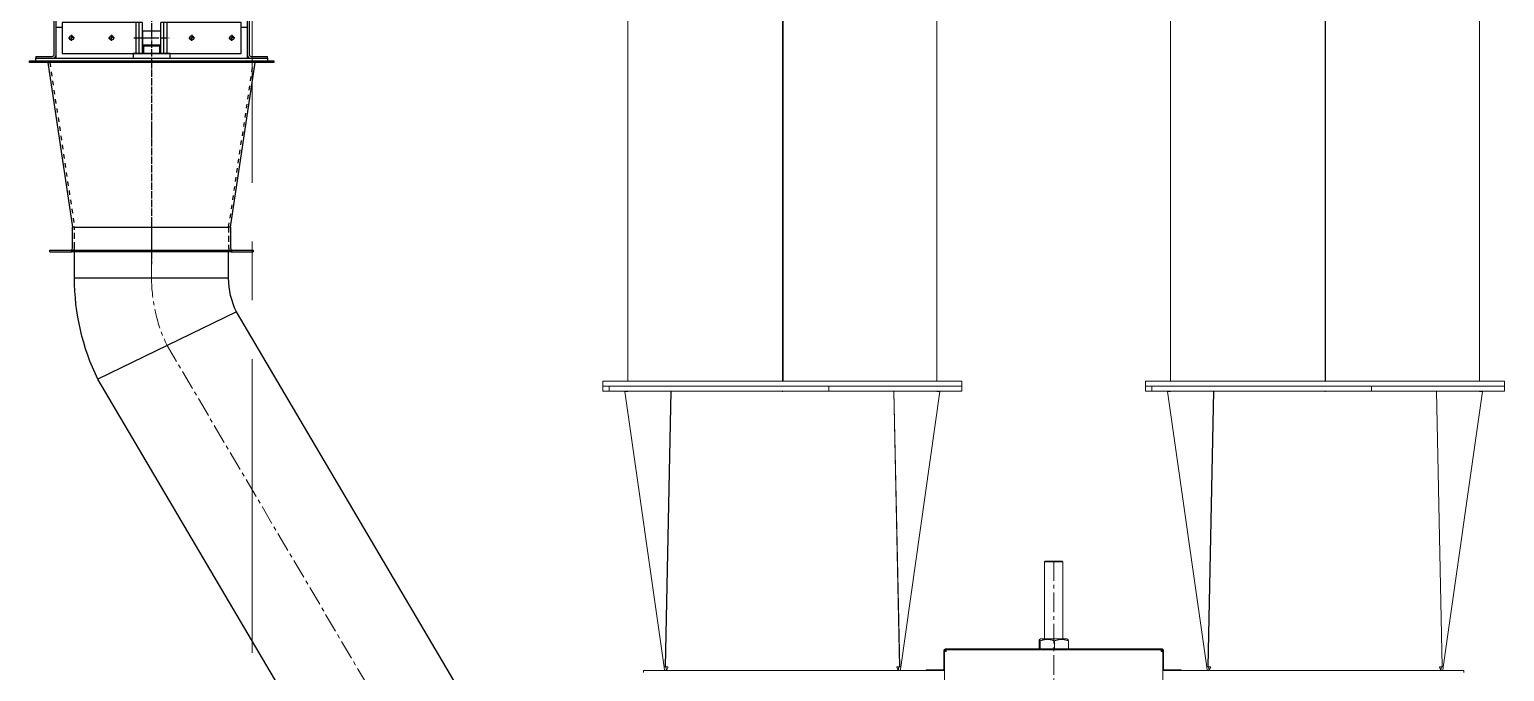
# Model space of a CAD drawing. Header units: millimetres. Extents: x 3220 to 226993, y 817 to 176024.
# Drawn here: x 163947 to 166339, y 132699 to 133740 of the extents above; entities that cross this region are included whole.
import ezdxf

# ---------------------------------------------------------------- set-up
doc = ezdxf.new("R2010")
doc.units = ezdxf.units.MM
for name, pattern in [('AXES', [50.8, 31.75, -6.35, 6.35, -6.35]), ('DASHED', [15, 7, -8]), ('DOT_CENTER', [14, 12, -1, 0, -1]), ('LONG_DASHED', [15, 10, -5])]:
    doc.linetypes.add(name, pattern=pattern)
doc.layers.add('1', color=7, linetype='Continuous')
doc.layers.add('Axe', color=1, linetype='AXES', lineweight=9)
doc.layers.add('DESSIN', color=7, linetype='Continuous', lineweight=25)
doc.layers.add('Sichtbare Kanten(DIN)', color=7, linetype='Continuous', lineweight=50, true_color=0x3f3f3f)

# ---------------------------------------------------------------- blocks, each defined once
blk = doc.blocks.new('section 1-2')
at = {"layer": 'Axe', "ltscale": 15}
blk.add_line((15000, -5500), (15000, 33323.9), dxfattribs=at)
blk = doc.blocks.new('be 500 pied F')
at = {"layer": 'Axe'}
blk.add_line((0, 1434.4), (0, -500), dxfattribs=at)
at = {"layer": 'Sichtbare Kanten(DIN)', "color": 5, "lineweight": 0}
for p, q in [((-721.1, 1718.2), (-731, 1718.2)), ((-731, 1710.2), (-731, 1718.2)), ((-731, 1710.2), (-721.1, 1710.2)), ((-721.1, 1710.2), (-721.1, 1718.2)), ((-364.7, 1718.2), (-721.1, 1718.2)), ((-721.1, 1718.2), (-721.1, 1710.2)), ((-721.1, 1710.2), (-364.7, 1710.2)), ((-631.8, 1262.7), (-695.5, 1709.6)), ((-692.5, 1710), (-695.4, 1709.7)), ((-695.4, 1709.7), (-690.7, 1709.7)), ((-692.5, 1710), (-687.7, 1710)), ((-692.5, 1710), (-692.5, 1710)), ((-692.5, 1710), (-692.5, 1710)), ((-690.4, 1710), (-676.2, 1710)), ((-687.5, 1710), (-690.4, 1710)), ((-687.7, 1710), (-687.5, 1710)), ((-687.7, 1710), (-687.7, 1710)), ((-687.5, 1710), (-676.1, 1710)), ((-675.8, 1710.1), (-652.7, 1710.1)), ((-630.2, 1263.3), (-620.9, 1710.2)), ((-629.8, 1263.1), (-620.5, 1710.2)), ((-620.5, 1710.2), (-620.9, 1710.2)), ((-555.6, 1710.2), (-519.4, 1710.2)), ((-518.9, 1710.1), (-518.5, 1710.1)), ((-518.5, 1710.1), (-480.5, 1710.1)), ((-480, 1710), (-480.5, 1710.1)), ((-479.6, 1710), (-479.2, 1710)), ((-479.2, 1710), (-479.5, 1709.9)), ((-479.5, 1709.9), (-440.5, 1709.9)), ((-479.2, 1710), (-440.3, 1710)), ((-440.3, 1710), (-440.5, 1709.9)), ((-440.3, 1710), (-440, 1710)), ((-440, 1710), (-439.7, 1710)), ((-440, 1710), (-440, 1709.8)), ((-439.7, 1710), (-400.8, 1710)), ((-439.7, 1710), (-439.5, 1709.9)), ((-439.5, 1709.9), (-400.5, 1709.9)), ((-400.8, 1710), (-400.4, 1710)), ((-400.8, 1710), (-400.5, 1709.9)), ((-400, 1710), (-399.5, 1710.1)), ((-399.5, 1710.1), (-361.5, 1710.1)), ((-149, 1718.2), (-364.7, 1718.2)), ((-364.7, 1718.2), (-364.7, 1710.2)), ((-364.7, 1710.2), (-364.7, 1718.2)), ((-364.7, 1710.2), (-149, 1710.2)), ((-361.5, 1710.1), (-361.1, 1710.1)), ((-360.6, 1710.2), (-324.4, 1710.2)), ((-250.2, 1263.1), (-259.5, 1710.2)), ((-259.5, 1710.2), (-259.1, 1710.2)), ((-249.8, 1263.3), (-259.1, 1710.2)), ((-248.2, 1262.7), (-184.5, 1709.6)), ((-227.3, 1710.1), (-204.2, 1710.1)), ((-203.9, 1710), (-192.5, 1710)), ((-203.8, 1710), (-189.6, 1710)), ((-192.5, 1710), (-192.3, 1710)), ((-192.5, 1710), (-189.6, 1710)), ((-192.3, 1710), (-187.5, 1710)), ((-192.3, 1710), (-192.3, 1710)), ((-189.3, 1709.7), (-184.6, 1709.7)), ((-187.5, 1710), (-187.5, 1710)), ((-187.5, 1710), (-187.5, 1710)), ((-187.5, 1710), (-184.6, 1709.7)), ((-149, 1710.2), (-149, 1718.2)), ((158.9, 1718.2), (149, 1718.2)), ((149, 1710.2), (149, 1718.2)), ((149, 1710.2), (158.9, 1710.2)), ((158.9, 1710.2), (158.9, 1718.2)), ((515.3, 1718.2), (158.9, 1718.2)), ((158.9, 1718.2), (158.9, 1710.2)), ((158.9, 1710.2), (515.3, 1710.2)), ((248.2, 1262.7), (184.5, 1709.6)), ((187.5, 1710), (184.6, 1709.7)), ((184.6, 1709.7), (189.3, 1709.7)), ((187.5, 1710), (192.3, 1710)), ((187.5, 1710), (187.5, 1710)), ((187.5, 1710), (187.5, 1710)), ((189.6, 1710), (203.8, 1710)), ((192.5, 1710), (189.6, 1710)), ((192.3, 1710), (192.5, 1710)), ((192.3, 1710), (192.3, 1710)), ((192.5, 1710), (203.9, 1710)), ((204.2, 1710.1), (227.3, 1710.1)), ((249.8, 1263.3), (259.1, 1710.2)), ((250.2, 1263.1), (259.5, 1710.2)), ((259.5, 1710.2), (259.1, 1710.2)), ((324.4, 1710.2), (360.6, 1710.2)), ((361.1, 1710.1), (361.5, 1710.1)), ((361.5, 1710.1), (399.5, 1710.1)), ((400, 1710), (399.5, 1710.1)), ((400.4, 1710), (400.8, 1710)), ((400.8, 1710), (400.5, 1709.9)), ((400.5, 1709.9), (439.5, 1709.9)), ((400.8, 1710), (439.7, 1710)), ((439.7, 1710), (439.5, 1709.9)), ((439.7, 1710), (440, 1710)), ((440, 1710), (440.3, 1710)), ((440, 1710), (440, 1709.8)), ((440.3, 1710), (479.2, 1710)), ((440.3, 1710), (440.5, 1709.9)), ((440.5, 1709.9), (479.5, 1709.9)), ((479.2, 1710), (479.6, 1710)), ((479.2, 1710), (479.5, 1709.9)), ((480, 1710), (480.5, 1710.1)), ((480.5, 1710.1), (518.5, 1710.1)), ((731, 1718.2), (515.3, 1718.2)), ((515.3, 1718.2), (515.3, 1710.2)), ((515.3, 1710.2), (515.3, 1718.2)), ((515.3, 1710.2), (731, 1710.2)), ((518.5, 1710.1), (518.9, 1710.1)), ((519.4, 1710.2), (555.6, 1710.2)), ((629.8, 1263.1), (620.5, 1710.2)), ((620.5, 1710.2), (620.9, 1710.2)), ((630.2, 1263.3), (620.9, 1710.2)), ((631.8, 1262.7), (695.5, 1709.6)), ((652.7, 1710.1), (675.8, 1710.1)), ((676.1, 1710), (687.5, 1710)), ((676.2, 1710), (690.4, 1710)), ((687.5, 1710), (687.7, 1710)), ((687.5, 1710), (690.4, 1710)), ((687.7, 1710), (692.5, 1710)), ((687.7, 1710), (687.7, 1710)), ((690.7, 1709.7), (695.4, 1709.7)), ((692.5, 1710), (692.5, 1710)), ((692.5, 1710), (692.5, 1710)), ((692.5, 1710), (695.4, 1709.7)), ((731, 1710.2), (731, 1718.2)), ((-14, 1434.4), (-15, 1433.4)), ((15, 1433.4), (-15, 1433.4)), ((-15, 1433.4), (-15, 1308.3)), ((-14, 1434.4), (14, 1434.4)), ((14, 1434.4), (15, 1433.4)), ((15, 1433.4), (15, 1308.3)), ((175.6, 1292), (-175.6, 1292)), ((-23.7, 1305.3), (-23.7, 1292)), ((-21.4, 1308.3), (-23, 1307.4)), ((-22.2, 1305.3), (-22.2, 1292)), ((21.4, 1308.3), (-21.4, 1308.3)), ((1.5, 1305.3), (1.5, 1292)), ((21.4, 1308.3), (23, 1307.4)), ((23.7, 1305.3), (23.7, 1292)), ((-178.1, 1267), (-178.1, 1289.5)), ((-176.9, 1289.5), (-176.9, 1267)), ((-176.9, 1289.5), (-174.4, 1289.5)), ((-174.4, 1288.2), (-176.9, 1288.2)), ((175.6, 1290.7), (-175.6, 1290.7)), ((-174.4, 1288.2), (-174.4, 1290.7)), ((174.4, 1290.7), (174.4, 1288.2)), ((174.4, 1289.5), (176.9, 1289.5)), ((176.9, 1288.2), (174.4, 1288.2)), ((176.9, 1289.5), (176.9, 1267)), ((178.1, 1267), (178.1, 1289.5)), ((-665, 1257), (-655, 1257)), ((-665, 1257), (-665, 1254)), ((-178.1, 1257), (-655, 1257)), ((-629.2, 1263), (-631.8, 1262.8)), ((-629.2, 1263), (-631.8, 1262.7)), ((-631.8, 1262.8), (-631.8, 1262.8)), ((-631, 1257), (-631.8, 1262.7)), ((-629.4, 1263.1), (-631.6, 1263)), ((-631.1, 1263.2), (-631.1, 1263.2)), ((-629.8, 1263.1), (-631.1, 1263.2)), ((-629.8, 1263.1), (-631.1, 1263.2)), ((-630.4, 1263.3), (-630.2, 1263.3)), ((-629.8, 1263.3), (-630.4, 1263.3)), ((-629.8, 1263.3), (-630.2, 1263.3)), ((-629.8, 1263.1), (-629.6, 1263.1)), ((-627.9, 1262.9), (-629.8, 1263.1)), ((-627.7, 1262.9), (-629.6, 1263.1)), ((-628, 1257), (-628.9, 1263)), ((-628.8, 1263.1), (-628.8, 1263.1)), ((-627.3, 1262.9), (-628.8, 1263.1)), ((-627.3, 1262.9), (-628.8, 1263.1)), ((-628, 1263), (-628, 1263)), ((-626.8, 1262.9), (-628, 1263)), ((-626.8, 1262.9), (-628, 1263)), ((-627.9, 1262.9), (-627.7, 1262.9)), ((-627.9, 1257), (-625.5, 1262.7)), ((-627.8, 1257), (-625.4, 1262.7)), ((-627.3, 1262.9), (-627.7, 1262.9)), ((-626.8, 1262.9), (-627.3, 1262.9)), ((-627.3, 1262.9), (-627.3, 1262.9)), ((-626.7, 1262.9), (-626.8, 1262.9)), ((-626.8, 1262.9), (-626.8, 1262.9)), ((-626.1, 1262.8), (-625.9, 1262.8)), ((-252.2, 1257), (-254.6, 1262.7)), ((-252.1, 1257), (-254.5, 1262.7)), ((-254.1, 1262.8), (-253.9, 1262.8)), ((-253.2, 1262.9), (-253.3, 1262.9)), ((-253.2, 1262.9), (-252, 1263)), ((-253.2, 1262.9), (-252, 1263)), ((-252.7, 1262.9), (-253.2, 1262.9)), ((-253.2, 1262.9), (-253.2, 1262.9)), ((-252.7, 1262.9), (-251.2, 1263.1)), ((-252.7, 1262.9), (-251.2, 1263.1)), ((-252.3, 1262.9), (-252.7, 1262.9)), ((-252.7, 1262.9), (-252.7, 1262.9)), ((-252.3, 1262.9), (-250.4, 1263.1)), ((-252.3, 1262.9), (-252.1, 1262.9)), ((-252.1, 1262.9), (-250.2, 1263.1)), ((-252, 1263), (-252, 1263)), ((-252, 1257), (-251.1, 1263)), ((-251.2, 1263.1), (-251.2, 1263.1)), ((-250.8, 1263), (-248.2, 1262.7)), ((-250.8, 1263), (-248.2, 1262.8)), ((-250.6, 1263.1), (-248.4, 1263)), ((-250.4, 1263.1), (-250.2, 1263.1)), ((-250.2, 1263.3), (-249.6, 1263.3)), ((-250.2, 1263.3), (-249.8, 1263.3)), ((-250.2, 1263.1), (-248.9, 1263.2)), ((-250.2, 1263.1), (-248.9, 1263.2)), ((-249.8, 1263.3), (-249.6, 1263.3)), ((-249, 1257), (-248.2, 1262.7)), ((-248.9, 1263.2), (-248.9, 1263.2)), ((-248.2, 1262.8), (-248.2, 1262.8)), ((-206.9, 1258.2), (-196.9, 1258.2)), ((-206.9, 1258.2), (-206.9, 1257)), ((-179.4, 1258.2), (-196.9, 1258.2)), ((-178.1, 1257), (-178.1, 1267)), ((-178.1, 1257), (-176.9, 1257)), ((-176.9, 1267), (-176.9, 1260.4)), ((-176.9, 1143.2), (-176.9, 1260.4)), ((176.9, 1260.4), (176.9, 1267)), ((176.9, 1260.4), (176.9, 1143.2)), ((176.9, 1257), (178.1, 1257)), ((178.1, 1267), (178.1, 1257)), ((655, 1257), (178.1, 1257)), ((179.4, 1258.2), (196.9, 1258.2)), ((196.9, 1258.2), (206.9, 1258.2)), ((206.9, 1257), (206.9, 1258.2)), ((250.8, 1263), (248.2, 1262.8)), ((250.8, 1263), (248.2, 1262.7)), ((248.2, 1262.8), (248.2, 1262.8)), ((249, 1257), (248.2, 1262.7)), ((250.6, 1263.1), (248.4, 1263)), ((248.9, 1263.2), (248.9, 1263.2)), ((250.2, 1263.1), (248.9, 1263.2)), ((250.2, 1263.1), (248.9, 1263.2)), ((249.6, 1263.3), (249.8, 1263.3)), ((250.2, 1263.3), (249.6, 1263.3)), ((250.2, 1263.3), (249.8, 1263.3)), ((250.2, 1263.1), (250.4, 1263.1)), ((252.1, 1262.9), (250.2, 1263.1)), ((252.3, 1262.9), (250.4, 1263.1)), ((252, 1257), (251.1, 1263)), ((251.2, 1263.1), (251.2, 1263.1)), ((252.7, 1262.9), (251.2, 1263.1)), ((252.7, 1262.9), (251.2, 1263.1)), ((252, 1263), (252, 1263)), ((253.2, 1262.9), (252, 1263)), ((253.2, 1262.9), (252, 1263)), ((252.1, 1262.9), (252.3, 1262.9)), ((252.1, 1257), (254.5, 1262.7)), ((252.2, 1257), (254.6, 1262.7)), ((252.7, 1262.9), (252.3, 1262.9)), ((253.2, 1262.9), (252.7, 1262.9)), ((252.7, 1262.9), (252.7, 1262.9)), ((253.3, 1262.9), (253.2, 1262.9)), ((253.2, 1262.9), (253.2, 1262.9)), ((253.9, 1262.8), (254.1, 1262.8)), ((627.8, 1257), (625.4, 1262.7)), ((627.9, 1257), (625.5, 1262.7)), ((625.9, 1262.8), (626.1, 1262.8)), ((626.8, 1262.9), (626.7, 1262.9)), ((626.8, 1262.9), (628, 1263)), ((626.8, 1262.9), (628, 1263)), ((627.3, 1262.9), (626.8, 1262.9)), ((626.8, 1262.9), (626.8, 1262.9)), ((627.3, 1262.9), (628.8, 1263.1)), ((627.3, 1262.9), (628.8, 1263.1)), ((627.7, 1262.9), (627.3, 1262.9)), ((627.3, 1262.9), (627.3, 1262.9)), ((627.7, 1262.9), (629.6, 1263.1)), ((627.7, 1262.9), (627.9, 1262.9)), ((627.9, 1262.9), (629.8, 1263.1)), ((628, 1263), (628, 1263)), ((628, 1257), (628.9, 1263)), ((628.8, 1263.1), (628.8, 1263.1)), ((629.2, 1263), (631.8, 1262.7)), ((629.2, 1263), (631.8, 1262.8)), ((629.4, 1263.1), (631.6, 1263)), ((629.6, 1263.1), (629.8, 1263.1)), ((629.8, 1263.3), (630.4, 1263.3)), ((629.8, 1263.3), (630.2, 1263.3)), ((629.8, 1263.1), (631.1, 1263.2)), ((629.8, 1263.1), (631.1, 1263.2)), ((630.2, 1263.3), (630.4, 1263.3)), ((631, 1257), (631.8, 1262.7)), ((631.1, 1263.2), (631.1, 1263.2)), ((631.8, 1262.8), (631.8, 1262.8)), ((655, 1257), (665, 1257)), ((665, 1254), (665, 1257))]:
    blk.add_line(p, q, dxfattribs=at)
at = {"layer": 'Sichtbare Kanten(DIN)', "color": 5, "lineweight": 0, "flags": 128}
for points in [[(-480, 1710), (-479.8, 1710), (-479.6, 1710)], [(-400.4, 1710), (-400.2, 1710), (-400, 1710)], [(400, 1710), (400.2, 1710), (400.4, 1710)], [(479.6, 1710), (479.8, 1710), (480, 1710)], [(-22.2, 1305.3), (-22.3, 1305.7), (-22.3, 1306), (-22.4, 1306.3), (-22.5, 1306.5), (-22.5, 1306.7), (-22.6, 1306.9), (-22.7, 1307), (-22.7, 1307.2), (-22.8, 1307.3), (-22.8, 1307.3), (-22.9, 1307.4), (-23, 1307.4), (-23, 1307.4), (-23.1, 1307.3), (-23.1, 1307.3), (-23.2, 1307.2), (-23.3, 1307), (-23.3, 1306.9), (-23.4, 1306.7), (-23.5, 1306.5), (-23.5, 1306.3), (-23.6, 1306), (-23.7, 1305.7), (-23.7, 1305.3)], [(1.5, 1305.3), (0.4, 1305.7), (-0.7, 1306), (-1.7, 1306.3), (-2.7, 1306.5), (-3.7, 1306.7), (-4.7, 1306.9), (-5.7, 1307), (-6.6, 1307.2), (-7.6, 1307.3), (-8.5, 1307.3), (-9.4, 1307.4), (-10.3, 1307.4), (-11.2, 1307.4), (-12.2, 1307.3), (-13.1, 1307.3), (-14, 1307.2), (-15, 1307), (-15.9, 1306.9), (-16.9, 1306.7), (-17.9, 1306.5), (-18.9, 1306.3), (-20, 1306), (-21.1, 1305.7), (-22.2, 1305.3)], [(23.7, 1305.3), (22.7, 1305.7), (21.7, 1306), (20.7, 1306.3), (19.7, 1306.5), (18.8, 1306.7), (17.9, 1306.9), (17, 1307), (16.1, 1307.2), (15.2, 1307.3), (14.4, 1307.3), (13.5, 1307.4), (12.6, 1307.4), (11.8, 1307.4), (10.9, 1307.3), (10, 1307.3), (9.2, 1307.2), (8.3, 1307), (7.4, 1306.9), (6.5, 1306.7), (5.5, 1306.5), (4.6, 1306.3), (3.6, 1306), (2.6, 1305.7), (1.5, 1305.3)], [(23, 1307.4), (23.1, 1307.3), (23.1, 1307.3), (23.1, 1307.3), (23.1, 1307.2), (23.2, 1307.2), (23.2, 1307.2), (23.2, 1307.1), (23.3, 1307.1), (23.3, 1307), (23.3, 1306.9), (23.3, 1306.9), (23.4, 1306.8), (23.4, 1306.7), (23.4, 1306.6), (23.5, 1306.5), (23.5, 1306.4), (23.5, 1306.3), (23.5, 1306.2), (23.6, 1306), (23.6, 1305.9), (23.6, 1305.8), (23.7, 1305.6), (23.7, 1305.5), (23.7, 1305.3)]]:
    blk.add_lwpolyline(points, dxfattribs=at)
at = {"layer": 'Sichtbare Kanten(DIN)', "color": 5, "lineweight": 0}
for centre, radius, start, end in [((-175.6, 1289.5), 2.5, 90, 180), ((175.6, 1289.5), 2.5, 0, 90), ((-175.6, 1289.5), 1.25, 90, 180), ((175.6, 1289.5), 1.25, 0, 90), ((-179.4, 1259.5), 1.25, 270, 0), ((-179.4, 1259.5), 2.5, 270, 300), ((179.4, 1259.5), 1.25, 180, 270), ((179.4, 1259.5), 2.5, 240, 270)]:
    blk.add_arc(centre, radius, start, end, dxfattribs=at)
for centre, major_axis, ratio, start_param, end_param in [((-689.5, 1710), (6, 0.4), 0.217748, 3.049102, 3.157865), ((-684.7, 1710), (6, 0.38), 0.176919, 2.837868, 3.049018), ((-670.5, 1710), (6, 0.29), 0.133396, 2.63771, 2.8424), ((-647.5, 1710), (-6, -0.14), 0.089661, 5.587114, 5.786175), ((-553.2, 1710), (-6, 0.48), 0.002142, 1.03345, 1.173923), ((-517.1, 1710), (-6, 0.71), 0.018107, 1.173492, 1.334979), ((-479, 1710), (-6.01, 0.93), 0.026914, 1.336382, 1.501895), ((-440.1, 1710), (6.02, -1.15), 0.028773, 4.646335, 4.731305), ((-439.9, 1710), (-6.02, -1.15), 0.028773, 1.551881, 1.636851), ((-401, 1710), (-6.01, -0.93), 0.026914, 1.639697, 1.805211), ((-362.9, 1710), (6, 0.71), 0.018107, 4.948207, 5.109693), ((-326.8, 1710), (6, 0.48), 0.002142, 5.109262, 5.249735), ((-232.5, 1710), (-6, 0.14), 0.089661, 3.638603, 3.837664), ((-209.5, 1710), (-6, 0.29), 0.133396, 3.440786, 3.645475), ((-195.3, 1710), (6, -0.38), 0.176919, 0.092575, 0.303724), ((-190.5, 1710), (6, -0.4), 0.217748, 6.266913, 6.375676), ((190.5, 1710), (6, 0.4), 0.217748, 3.049102, 3.157865), ((195.3, 1710), (6, 0.38), 0.176919, 2.837868, 3.049018), ((209.5, 1710), (6, 0.29), 0.133396, 2.63771, 2.8424), ((232.5, 1710), (-6, -0.14), 0.089661, 5.587114, 5.786175), ((326.8, 1710), (-6, 0.48), 0.002142, 1.03345, 1.173923), ((362.9, 1710), (-6, 0.71), 0.018107, 1.173492, 1.334979), ((401, 1710), (-6.01, 0.93), 0.026914, 1.336382, 1.501895), ((439.9, 1710), (6.02, -1.15), 0.028773, 4.646335, 4.731305), ((440.1, 1710), (-6.02, -1.15), 0.028773, 1.551881, 1.636851), ((479, 1710), (-6.01, -0.93), 0.026914, 1.639697, 1.805211), ((517.1, 1710), (6, 0.71), 0.018107, 4.948207, 5.109693), ((553.2, 1710), (6, 0.48), 0.002142, 5.109262, 5.249735), ((647.5, 1710), (-6, 0.14), 0.089661, 3.638603, 3.837664), ((670.5, 1710), (-6, 0.29), 0.133396, 3.440786, 3.645475), ((684.7, 1710), (6, -0.38), 0.176919, 0.092575, 0.303724), ((689.5, 1710), (6, -0.4), 0.217748, 6.266913, 6.375676), ((-625.8, 1263.1), (-6, -0.38), 0.176919, 5.979461, 6.190611), ((-625.8, 1263.1), (-6, -0.4), 0.217748, 6.190695, 6.299457), ((-625.8, 1263.1), (-6, -0.29), 0.133396, 5.779303, 5.983992), ((-625.8, 1263.1), (6, 0.14), 0.089661, 2.445522, 2.644582), ((-625.7, 1262.9), (6, -0.26), 0.020531, 2.123601, 2.280287), ((-625.7, 1262.9), (-6, 0.48), 0.002142, 1.015568, 1.173923), ((-625.6, 1262.9), (-6, 0.71), 0.018107, 1.173492, 1.334979), ((-625.6, 1262.9), (-6.01, 0.93), 0.026914, 1.336382, 1.501895), ((-625.5, 1262.9), (6.02, -1.15), 0.028773, 4.646335, 4.731305), ((-254.5, 1262.9), (-6.02, -1.15), 0.028773, 1.551881, 1.636851), ((-254.4, 1262.9), (-6.01, -0.93), 0.026914, 1.639697, 1.805211), ((-254.4, 1262.9), (6, 0.71), 0.018107, 4.948207, 5.109693), ((-254.3, 1262.9), (6, 0.48), 0.002142, 5.109262, 5.267617), ((-254.3, 1262.9), (6, 0.26), 0.020531, 0.861305, 1.017992), ((-254.2, 1263.1), (6, -0.14), 0.089661, 0.497011, 0.696071), ((-254.2, 1263.1), (6, -0.29), 0.133396, 0.299193, 0.503882), ((-254.2, 1263.1), (-6, 0.38), 0.176919, 3.234167, 3.445317), ((-254.2, 1263.1), (-6, 0.4), 0.217748, 3.125321, 3.234083), ((254.2, 1263.1), (-6, -0.38), 0.176919, 5.979461, 6.190611), ((254.2, 1263.1), (-6, -0.4), 0.217748, 6.190695, 6.299457), ((254.2, 1263.1), (-6, -0.29), 0.133396, 5.779303, 5.983992), ((254.2, 1263.1), (6, 0.14), 0.089661, 2.445522, 2.644582), ((254.3, 1262.9), (6, -0.26), 0.020531, 2.123601, 2.280287), ((254.3, 1262.9), (-6, 0.48), 0.002142, 1.015568, 1.173923), ((254.4, 1262.9), (-6, 0.71), 0.018107, 1.173492, 1.334979), ((254.4, 1262.9), (-6.01, 0.93), 0.026914, 1.336382, 1.501895), ((254.5, 1262.9), (6.02, -1.15), 0.028773, 4.646335, 4.731305), ((625.5, 1262.9), (-6.02, -1.15), 0.028773, 1.551881, 1.636851), ((625.6, 1262.9), (-6.01, -0.93), 0.026914, 1.639697, 1.805211), ((625.6, 1262.9), (6, 0.71), 0.018107, 4.948207, 5.109693), ((625.7, 1262.9), (6, 0.48), 0.002142, 5.109262, 5.267617), ((625.7, 1262.9), (6, 0.26), 0.020531, 0.861305, 1.017992), ((625.8, 1263.1), (6, -0.14), 0.089661, 0.497011, 0.696071), ((625.8, 1263.1), (6, -0.29), 0.133396, 0.299193, 0.503882), ((625.8, 1263.1), (-6, 0.38), 0.176919, 3.234167, 3.445317), ((625.8, 1263.1), (-6, 0.4), 0.217748, 3.125321, 3.234083)]:
    blk.add_ellipse(centre, major_axis=major_axis, ratio=ratio, start_param=start_param, end_param=end_param, dxfattribs=at)
blk = doc.blocks.new('be 500 gain 2000')
at = {"layer": 'Sichtbare Kanten(DIN)', "color": 5, "lineweight": 0}
for p, q in [((0, -291), (0, 291)), ((8, 291), (0, 291)), ((8, 291), (8, -291)), ((1992, -291), (1992, 291)), ((1992, 291), (2000, 291)), ((2000, 291), (2000, -291)), ((1992, 250.5), (8, 250.5)), ((8, 1), (1992, 1)), ((1992, 0), (8, 0)), ((1992, -250.5), (8, -250.5)), ((8, -291), (0, -291)), ((1992, -291), (2000, -291))]:
    blk.add_line(p, q, dxfattribs=at)
blk = doc.blocks.new('168')
at = {"color": 5, "lineweight": 0, "rotation": 270}
for p in [(-440, 3718.2), (440, 3718.2)]:
    blk.add_blockref('be 500 gain 2000', p, dxfattribs=at)
blk.add_blockref('be 500 pied F', (0, 0))
blk = doc.blocks.new('Trog-ZW-Bod-St__198', base_point=(-764676.2, 97186.6))
at = {"layer": '1', "color": 3, "linetype": 'DOT_CENTER'}
for p, q in [((-345815.2, 1743), (-345815.2, 1049)), ((-345945.2, 1433.2), (-345945.2, 1437.9)), ((-345880.2, 1433.2), (-345880.2, 1437.9)), ((-345750.2, 1433.2), (-345750.2, 1437.9)), ((-345685.2, 1433.2), (-345685.2, 1437.9)), ((-345945.2, 1433.2), (-345950, 1433.2)), ((-345945.2, 1433.2), (-345940.5, 1433.2)), ((-345945.2, 1433.2), (-345945.2, 1428.4)), ((-345880.2, 1433.2), (-345885, 1433.2)), ((-345880.2, 1433.2), (-345875.5, 1433.2)), ((-345880.2, 1433.2), (-345880.2, 1428.4)), ((-345786.9, 1433.2), (-345843.9, 1433.2)), ((-345750.2, 1433.2), (-345755, 1433.2)), ((-345750.2, 1433.2), (-345745.5, 1433.2)), ((-345750.2, 1433.2), (-345750.2, 1428.4)), ((-345685.2, 1433.2), (-345690, 1433.2)), ((-345685.2, 1433.2), (-345680.5, 1433.2)), ((-345685.2, 1433.2), (-345685.2, 1428.4)), ((-345961.2, 1379.2), (-345976.2, 1379.2)), ((-345669.2, 1379.2), (-345654.2, 1379.2)), ((-345945.2, 1103.3), (-345945.2, 1098.5)), ((-345880.2, 1103.3), (-345880.2, 1098.5)), ((-345750.2, 1103.3), (-345750.2, 1098.5)), ((-345685.2, 1103.3), (-345685.2, 1098.5)), ((-345950, 1098.5), (-345945.2, 1098.5)), ((-345940.5, 1098.5), (-345945.2, 1098.5)), ((-345945.2, 1093.8), (-345945.2, 1098.5)), ((-345885, 1098.5), (-345880.2, 1098.5)), ((-345875.5, 1098.5), (-345880.2, 1098.5)), ((-345880.2, 1093.8), (-345880.2, 1098.5)), ((-345843.9, 1098.5), (-345786.9, 1098.5)), ((-345755, 1098.5), (-345750.2, 1098.5)), ((-345745.5, 1098.5), (-345750.2, 1098.5)), ((-345750.2, 1093.8), (-345750.2, 1098.5)), ((-345690, 1098.5), (-345685.2, 1098.5)), ((-345680.5, 1098.5), (-345685.2, 1098.5)), ((-345685.2, 1093.8), (-345685.2, 1098.5))]:
    blk.add_line(p, q, dxfattribs=at)
at = {"layer": 'DESSIN', "color": 5}
for p, q in [((-346007.2, 1708.5), (-346007.2, 1728.9)), ((-346005.2, 1728.9), (-346005.2, 1708.5)), ((-346003.2, 1728.5), (-346003.2, 1731.5)), ((-346003.2, 1731.5), (-345976, 1731.5)), ((-345976.5, 1728.5), (-346003.2, 1728.5)), ((-345627.9, 1733.5), (-346002.6, 1733.5)), ((-345627.9, 1731.5), (-346002.6, 1731.5)), ((-345973.2, 1071.8), (-345973.2, 1725.2)), ((-345970.2, 1071.3), (-345970.2, 1725.7)), ((-345660.2, 1725.7), (-345660.2, 1071.3)), ((-345657.2, 1725.2), (-345657.2, 1071.8)), ((-345654.4, 1731.5), (-345627.2, 1731.5)), ((-345627.2, 1728.5), (-345653.9, 1728.5)), ((-345627.2, 1731.5), (-345627.2, 1728.5)), ((-345625.2, 1708.5), (-345625.2, 1728.9)), ((-345623.2, 1708.5), (-345623.2, 1728.9)), ((-346005.2, 1708.5), (-346007.2, 1708.5)), ((-345625.2, 1708.5), (-345623.2, 1708.5)), ((-345970.2, 1416.2), (-345970.2, 1466.2)), ((-345845.2, 1466.2), (-345970.2, 1466.2)), ((-345845.2, 1466.2), (-345845.2, 1458.2)), ((-345785.2, 1458.2), (-345785.2, 1466.2)), ((-345660.2, 1466.2), (-345785.2, 1466.2)), ((-345660.2, 1466.2), (-345660.2, 1416.2)), ((-345840.2, 1458.2), (-345960.2, 1458.2)), ((-345960.2, 1458.2), (-345960.2, 1408.2)), ((-345840.2, 1408.2), (-345840.2, 1458.2)), ((-345835.2, 1458.2), (-345840.2, 1458.2)), ((-345835.2, 1408.2), (-345835.2, 1458.2)), ((-345830.2, 1458.2), (-345835.2, 1458.2)), ((-345830.2, 1408.2), (-345830.2, 1458.2)), ((-345800.2, 1458.2), (-345830.2, 1458.2)), ((-345830.2, 1444.2), (-345830.2, 1422.2)), ((-345800.2, 1444.2), (-345830.2, 1444.2)), ((-345800.2, 1408.2), (-345800.2, 1458.2)), ((-345795.2, 1458.2), (-345800.2, 1458.2)), ((-345800.2, 1422.2), (-345800.2, 1444.2)), ((-345795.2, 1408.2), (-345795.2, 1458.2)), ((-345790.2, 1458.2), (-345795.2, 1458.2)), ((-345785.2, 1458.2), (-345790.2, 1458.2)), ((-345790.2, 1408.2), (-345790.2, 1458.2)), ((-345670.2, 1458.2), (-345785.2, 1458.2)), ((-345670.2, 1416.2), (-345670.2, 1458.2)), ((-345970.2, 1416.2), (-345960.2, 1416.2)), ((-345830.2, 1422.2), (-345800.2, 1422.2)), ((-345827.7, 1408.2), (-345827.7, 1420.2)), ((-345827.7, 1420.2), (-345802.7, 1420.2)), ((-345802.7, 1420.2), (-345802.7, 1408.2)), ((-345670.2, 1416.2), (-345660.2, 1416.2)), ((-345670.2, 1408.2), (-345670.2, 1416.2)), ((-345970.2, 1367.2), (-345970.2, 1393.9)), ((-345967.2, 1393.9), (-345967.2, 1367.2)), ((-345845.2, 1400.2), (-345963.9, 1400.2)), ((-345666.5, 1400.2), (-345963.9, 1400.2)), ((-345666.5, 1397.2), (-345963.9, 1397.2)), ((-345960.2, 1408.2), (-345840.2, 1408.2)), ((-345785.2, 1408.2), (-345845.2, 1408.2)), ((-345845.2, 1408.2), (-345845.2, 1400.2)), ((-345840.2, 1408.2), (-345835.2, 1408.2)), ((-345835.2, 1408.2), (-345830.2, 1408.2)), ((-345800.2, 1408.2), (-345795.2, 1408.2)), ((-345795.2, 1408.2), (-345790.2, 1408.2)), ((-345790.2, 1408.2), (-345670.2, 1408.2)), ((-345785.2, 1400.2), (-345785.2, 1408.2)), ((-345666.5, 1400.2), (-345785.2, 1400.2)), ((-345663.2, 1367.2), (-345663.2, 1393.9)), ((-345660.2, 1367.2), (-345660.2, 1393.9)), ((-345967.2, 1367.2), (-345970.2, 1367.2)), ((-345663.2, 1367.2), (-345660.2, 1367.2)), ((-345970.2, 1065.5), (-345970.2, 1115.5)), ((-345960.2, 1115.5), (-345970.2, 1115.5)), ((-345840.2, 1123.5), (-345960.2, 1123.5)), ((-345960.2, 1123.5), (-345960.2, 1073.5)), ((-345835.2, 1123.5), (-345840.2, 1123.5)), ((-345840.2, 1073.5), (-345840.2, 1123.5)), ((-345830.2, 1123.5), (-345835.2, 1123.5)), ((-345835.2, 1073.5), (-345835.2, 1123.5)), ((-345830.2, 1073.5), (-345830.2, 1123.5)), ((-345800.2, 1109.5), (-345830.2, 1109.5)), ((-345830.2, 1109.5), (-345830.2, 1087.5)), ((-345795.2, 1123.5), (-345800.2, 1123.5)), ((-345800.2, 1073.5), (-345800.2, 1123.5)), ((-345800.2, 1087.5), (-345800.2, 1109.5)), ((-345790.2, 1123.5), (-345795.2, 1123.5)), ((-345795.2, 1073.5), (-345795.2, 1123.5)), ((-345670.2, 1123.5), (-345790.2, 1123.5)), ((-345790.2, 1073.5), (-345790.2, 1123.5)), ((-345670.2, 1115.5), (-345670.2, 1123.5)), ((-345670.2, 1073.5), (-345670.2, 1115.5)), ((-345660.2, 1115.5), (-345670.2, 1115.5)), ((-345660.2, 1115.5), (-345660.2, 1065.5)), ((-345830.2, 1087.5), (-345800.2, 1087.5)), ((-345827.7, 1073.5), (-345827.7, 1085.5)), ((-345827.7, 1085.5), (-345802.7, 1085.5)), ((-345802.7, 1085.5), (-345802.7, 1073.5)), ((-346003.2, 1068.5), (-345976.5, 1068.5)), ((-346003.2, 1068.5), (-346003.2, 1065.5)), ((-346003.2, 1065.5), (-345845.2, 1065.5)), ((-346003.2, 1065.5), (-345976, 1065.5)), ((-346003.2, 1061.5), (-346003.2, 1065.5)), ((-346003.2, 1061.5), (-345627.2, 1061.5)), ((-345970.2, 1065.5), (-345845.2, 1065.5)), ((-345960.2, 1073.5), (-345840.2, 1073.5)), ((-345845.2, 1073.5), (-345845.2, 1065.5)), ((-345845.2, 1073.5), (-345845.2, 1065.5)), ((-345785.2, 1073.5), (-345845.2, 1073.5)), ((-345845.2, 1065.5), (-345785.2, 1065.5)), ((-345840.2, 1073.5), (-345835.2, 1073.5)), ((-345835.2, 1073.5), (-345830.2, 1073.5)), ((-345830.2, 1073.5), (-345800.2, 1073.5)), ((-345800.2, 1073.5), (-345795.2, 1073.5)), ((-345795.2, 1073.5), (-345790.2, 1073.5)), ((-345790.2, 1073.5), (-345785.2, 1073.5)), ((-345785.2, 1065.5), (-345785.2, 1073.5)), ((-345785.2, 1073.5), (-345670.2, 1073.5)), ((-345785.2, 1065.5), (-345785.2, 1073.5)), ((-345785.2, 1065.5), (-345660.2, 1065.5)), ((-345785.2, 1065.5), (-345627.2, 1065.5)), ((-345654.4, 1065.5), (-345627.2, 1065.5)), ((-345653.9, 1068.5), (-345627.2, 1068.5)), ((-345627.2, 1065.5), (-345627.2, 1068.5)), ((-345627.2, 1065.5), (-345627.2, 1061.5))]:
    blk.add_line(p, q, dxfattribs=at)
for centre in [(-345945.2, 1433.2), (-345880.2, 1433.2), (-345750.2, 1433.2), (-345685.2, 1433.2), (-345945.2, 1098.5), (-345880.2, 1098.5), (-345750.2, 1098.5), (-345685.2, 1098.5)]:
    blk.add_circle(centre, 3.5, dxfattribs=at)
for centre, radius, start, end in [((-346002.6, 1728.9), 4.63, 90, 180), ((-346002.6, 1728.9), 2.63, 90, 180), ((-345976.5, 1725.2), 3.29, 0, 90), ((-345976, 1725.7), 5.79, 0, 90), ((-345654.4, 1725.7), 5.79, 90, 180), ((-345653.9, 1725.2), 3.29, 90, 180), ((-345627.9, 1728.9), 4.63, 0, 90), ((-345627.9, 1728.9), 2.63, 0, 90), ((-345963.9, 1393.9), 6.29, 90, 180), ((-345963.9, 1393.9), 3.29, 90, 180), ((-345666.5, 1393.9), 6.29, 0, 90), ((-345666.5, 1393.9), 3.29, 0, 90), ((-345976.5, 1071.8), 3.29, 270, 0), ((-345976, 1071.3), 5.79, 270, 0), ((-345654.4, 1071.3), 5.79, 180, 270), ((-345653.9, 1071.8), 3.29, 180, 270)]:
    blk.add_arc(centre, radius, start, end, dxfattribs=at)
blk = doc.blocks.new('167 L')
at = {"layer": '1'}
blk.add_blockref('Trog-ZW-Bod-St__198', (-418860.9, 95453.1), dxfattribs=at)

msp = doc.modelspace()

# ---------------------------------------------------------------- linework, layer by layer
at = {"color": 4}
for p, q in [((164270.2, 133337.3), (164020.2, 133337.3)), ((164282.8, 133282.6), (164058, 133173.2))]:
    msp.add_line(p, q, dxfattribs=at)
at = {"color": 4, "elevation": 0}
for points in [[(164679.2, 132043.7), (164679.2, 132086.1, 0.113687), (164666.6, 132140.8), (164058, 133173.2, -0.113687), (164020.2, 133337.3), (164020.2, 133379.7)], [(164929.2, 132043.7), (164929.2, 132086.1, 0.113687), (164891.4, 132250.2), (164282.8, 133282.6, -0.113687), (164270.2, 133337.3), (164270.2, 133379.7)]]:
    msp.add_lwpolyline(points, format="xyb", dxfattribs=at)
at = {"layer": '1', "color": 6, "linetype": 'Continuous'}
for p, q in [((163947.2, 133686.7), (163947.2, 133689.7)), ((163947.2, 133689.7), (164343.2, 133689.7)), ((164343.2, 133689.7), (164343.2, 133686.7)), ((164343.2, 133686.7), (163947.2, 133686.7)), ((163977.2, 133686.7), (164017.2, 133419.7)), ((164273.2, 133419.7), (164313.2, 133686.7)), ((164017.2, 133385.7), (164017.2, 133419.7)), ((164020.2, 133419.7), (164017.2, 133419.7)), ((164020.2, 133419.7), (164270.2, 133419.7)), ((164273.2, 133419.7), (164270.2, 133419.7)), ((164273.2, 133419.7), (164273.2, 133385.7)), ((163980.2, 133382.7), (164014.2, 133382.7)), ((163980.2, 133379.7), (163980.2, 133382.7)), ((163980.2, 133379.7), (164014.2, 133379.7)), ((164014.2, 133382.7), (164310.2, 133382.7)), ((164145.2, 133379.7), (164014.2, 133379.7)), ((164276.2, 133379.7), (164145.2, 133379.7)), ((164276.2, 133379.7), (164310.2, 133379.7)), ((164310.2, 133382.7), (164310.2, 133379.7))]:
    msp.add_line(p, q, dxfattribs=at)
at = {"layer": '1', "color": 3, "linetype": 'DASHED'}
for p, q in [((163980.2, 133686.7), (163980.2, 133689.7)), ((164310.2, 133686.7), (164310.2, 133689.7)), ((163980.2, 133686.7), (164020.2, 133419.7)), ((164270.2, 133419.7), (164310.2, 133686.7))]:
    msp.add_line(p, q, dxfattribs=at)
at = {"layer": '1', "color": 3, "linetype": 'DOT_CENTER'}
for p, q in [((164145.2, 133689.7), (164145.2, 133359.7)), ((164145.2, 133425), (164145.2, 133379.7))]:
    msp.add_line(p, q, dxfattribs=at)
at = {"layer": '1', "color": 3, "linetype": 'LONG_DASHED'}
for p, q in [((164020.2, 133385.7), (164020.2, 133420.9)), ((164270.2, 133420.9), (164270.2, 133385.7))]:
    msp.add_line(p, q, dxfattribs=at)
at = {"layer": '1', "color": 6, "linetype": 'Continuous'}
for centre, start, end in [((164014.2, 133385.7), 270, 0), ((164276.2, 133385.7), 180, 270)]:
    msp.add_arc(centre, 3, start, end, dxfattribs=at)
at = {"layer": '1', "color": 3, "linetype": 'LONG_DASHED'}
for centre, start, end in [((164014.2, 133385.7), 270, 0), ((164276.2, 133385.7), 180, 270)]:
    msp.add_arc(centre, 6, start, end, dxfattribs=at)
at = {"layer": 'Axe', "elevation": 0}
msp.add_lwpolyline([(164804.2, 132043.7), (164804.2, 132086.1, 0.113687), (164779, 132195.5), (164170.4, 133227.9, -0.113687), (164145.2, 133337.3), (164145.2, 133379.7)], format="xyb", dxfattribs=at)

# ---------------------------------------------------------------- block references
for name, p in [('section 1-2', (149308.2, 135943.7)), ('168', (165608.2, 131443.7)), ('167 L', (164145.2, 134361.7))]:
    msp.add_blockref(name, p)

doc.saveas('drawing.dxf')
